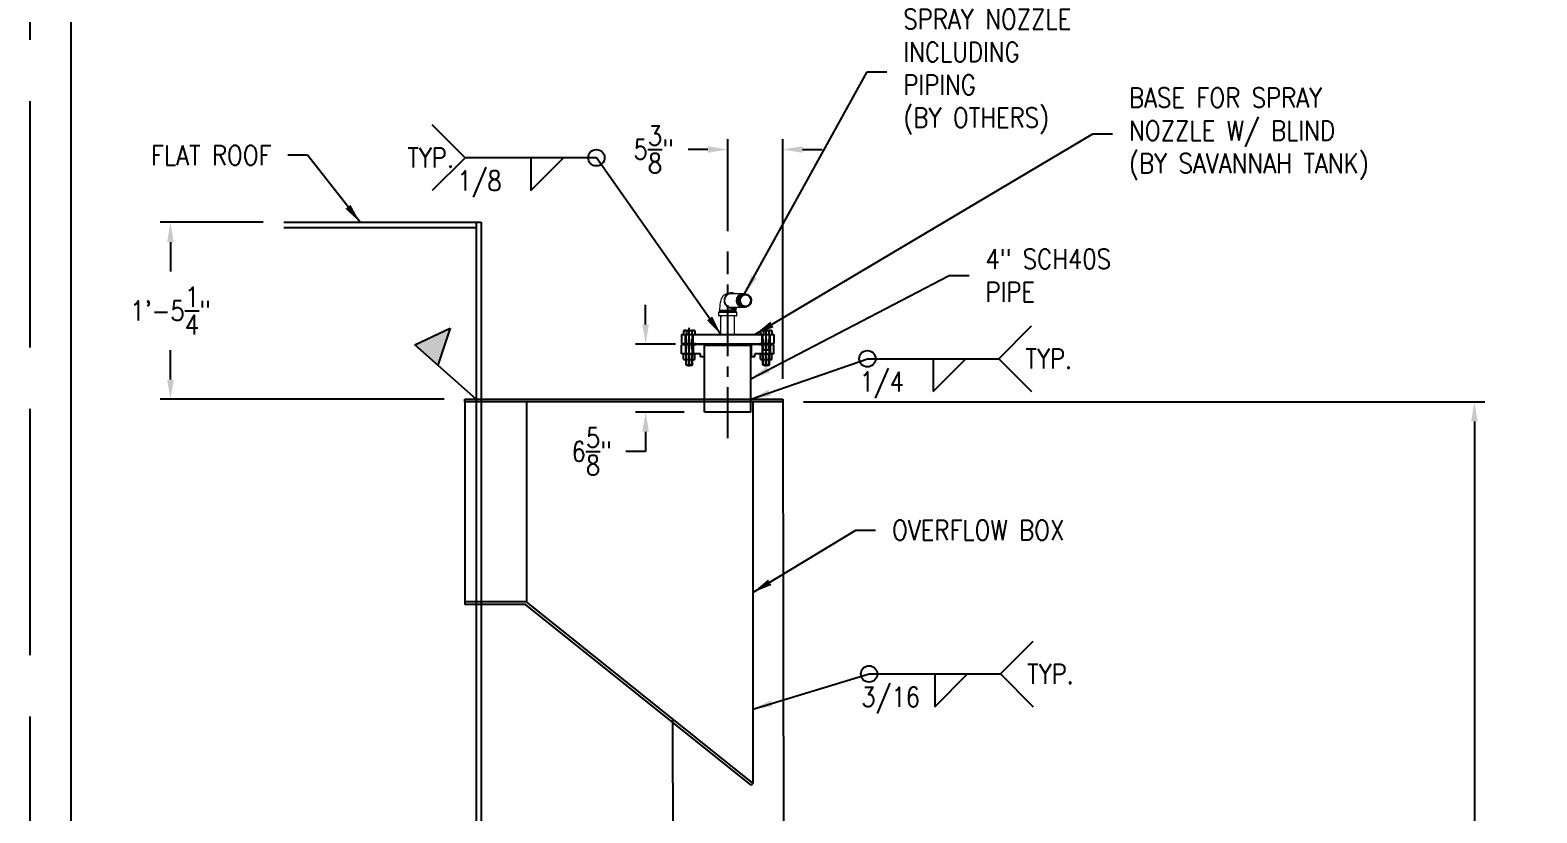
# Model space of a CAD drawing. Extents: x -36 to 1116, y 36 to 900.
# Drawn here: x -36 to 404.6, y 439.8 to 668.8 of the extents above; entities that cross this region are included whole.
import ezdxf
from ezdxf.enums import TextEntityAlignment as Align

# ---------------------------------------------------------------- set-up
doc = ezdxf.new("R2010")
doc.units = 0
doc.header["$LTSCALE"] = 12
doc.header["$MEASUREMENT"] = 0
doc.header["$PDMODE"] = 33
doc.header["$PDSIZE"] = -0.5
for name, pattern in [('AM_ISO02W050', [7.5, 6, -1.5]), ('CENTER', [2, 1.25, -0.25, 0.25, -0.25]), ('HIDDEN', [0.375, 0.25, -0.125])]:
    doc.linetypes.add(name, pattern=pattern)
doc.layers.get('0').update_dxf_attribs({"linetype": 'CONTINUOUS'})
doc.layers.get('Defpoints').update_dxf_attribs({"linetype": 'CONTINUOUS'})
for name, color, linetype in [('10 PIPE', 7, 'CONTINUOUS'), ('4 PIPE', 7, 'CONTINUOUS'), ('4-150-BLIND', 14, 'CONTINUOUS'), ('4-150-RFSO', 14, 'CONTINUOUS'), ('5-8-11NC-HHBOLT', 32, 'CONTINUOUS'), ('5-8-11NC-HHNUT', 32, 'CONTINUOUS'), ('CENTER', 6, 'CENTER'), ('COVER', 3, 'CONTINUOUS'), ('DIM', 1, 'CONTINUOUS'), ('HATCH', 11, 'CONTINUOUS'), ('SHELL', 40, 'CONTINUOUS')]:
    doc.layers.add(name, color=color, linetype=linetype)
doc.layers.add('Equipment-AM_0', color=7, linetype='CONTINUOUS', lineweight=50)
doc.styles.add('ROMANS', font='ROMANS.shx', dxfattribs={"width": 0.85, "height": 5.76})
doc.styles.get("Standard").update_dxf_attribs({"font": 'sanss___.ttf'})
doc.dimstyles.get("Standard").update_dxf_attribs({"dimtxt": 0.18, "dimasz": 0.18, "dimexe": 0.18, "dimexo": 0.0625, "dimgap": 0.09, "dimtad": 0, "dimtih": 1, "dimtoh": 1, "dimdec": 4, "dimzin": 0, "dimdsep": 46, "dimtxsty": 'Standard', "dimcen": 0.09, "dimadec": 0, "dimazin": 0, "dimtfac": 1, "dimtdec": 4, "dimtofl": 0, "dimtmove": 0, "dimatfit": 3, "dimfxl": 1, "dimtolj": 1, "dimtzin": 0, "dimarcsym": 0})

# ---------------------------------------------------------------- blocks, each defined once
blk = doc.blocks.new('*D210')
at = {"layer": 'Defpoints', "color": 0, "transparency": 16777216}
for p in [(184.1, 560.08), (184.5, 243.22), (386.34, 243.22)]:
    blk.add_point(p, dxfattribs=at)
at = {"layer": 'DIM', "color": 0, "lineweight": -2, "transparency": 16777216}
for p, q in [((190.1, 560.08), (389.34, 560.08)), ((386.34, 554.32), (386.34, 409.58)), ((386.34, 248.98), (386.34, 383.52)), ((190.5, 243.22), (389.34, 243.22))]:
    blk.add_line(p, q, dxfattribs=at)
at = {"layer": 'DIM', "color": 0, "transparency": 16777216}
for points in [[(385.38, 554.32), (387.3, 554.32), (386.34, 560.08)], [(385.38, 248.98), (387.3, 248.98), (386.34, 243.22)]]:
    blk.add_solid(points, dxfattribs=at)
at = {"layer": 'DIM', "color": 0, "transparency": 16777216, "insert": (386.34, 396.55), "char_height": 5.76, "attachment_point": 5, "style": 'ROMANS'}
blk.add_mtext('\\A1;8\'-9{\\H1x;\\S5/8;}"\\P [105 5/8]', dxfattribs=at)
blk = doc.blocks.new('*D217')
at = {"layer": 'Defpoints', "color": 0, "transparency": 16777216}
for p in [(38.15, 612.58), (5.03, 560.83), (91.1, 560.83)]:
    blk.add_point(p, dxfattribs=at)
at = {"layer": 'DIM', "color": 0, "lineweight": -2, "transparency": 16777216}
for p, q in [((32.15, 612.58), (2.03, 612.58)), ((5.03, 606.82), (5.03, 598.22)), ((5.03, 566.59), (5.03, 575.18)), ((85.1, 560.83), (2.03, 560.83))]:
    blk.add_line(p, q, dxfattribs=at)
at = {"layer": 'DIM', "color": 0, "transparency": 16777216}
for points in [[(4.07, 606.82), (5.99, 606.82), (5.03, 612.58)], [(4.07, 566.59), (5.99, 566.59), (5.03, 560.83)]]:
    blk.add_solid(points, dxfattribs=at)
at = {"layer": 'DIM', "color": 0, "transparency": 16777216, "insert": (5.03, 586.7), "char_height": 5.76, "attachment_point": 5, "style": 'ROMANS'}
blk.add_mtext('\\A1;1\'-5{\\H1x;\\S1/4;}"', dxfattribs=at)
blk = doc.blocks.new('*D265')
at = {"layer": 'Defpoints', "color": 0, "transparency": 16777216}
for p in [(158.7, 576.95), (143.99, 557.08), (161.23, 557.08)]:
    blk.add_point(p, dxfattribs=at)
at = {"layer": 'DIM', "color": 0, "lineweight": -2, "transparency": 16777216}
for p, q in [((143.99, 582.71), (143.99, 588.47)), ((152.7, 576.95), (140.99, 576.95)), ((155.23, 557.08), (140.99, 557.08)), ((143.99, 551.32), (143.99, 545.56)), ((143.99, 545.56), (138.23, 545.56))]:
    blk.add_line(p, q, dxfattribs=at)
at = {"layer": 'DIM', "color": 0, "transparency": 16777216}
for points in [[(143.03, 582.71), (144.95, 582.71), (143.99, 576.95)], [(143.03, 551.32), (144.95, 551.32), (143.99, 557.08)]]:
    blk.add_solid(points, dxfattribs=at)
at = {"layer": 'DIM', "color": 0, "transparency": 16777216, "insert": (128.18, 545.56), "char_height": 5.76, "attachment_point": 5, "style": 'ROMANS'}
blk.add_mtext('\\A1;6{\\H1x;\\S5/8;}"', dxfattribs=at)
blk = doc.blocks.new('*D266')
at = {"layer": 'Defpoints', "color": 0, "transparency": 16777216}
for p in [(167.98, 633.88), (167.98, 604.03), (184.1, 560.83)]:
    blk.add_point(p, dxfattribs=at)
at = {"layer": 'DIM', "color": 0, "lineweight": -2, "transparency": 16777216}
for p, q in [((167.98, 610.03), (167.98, 636.88)), ((184.1, 566.83), (184.1, 636.88)), ((162.22, 633.88), (156.46, 633.88)), ((189.86, 633.88), (195.62, 633.88))]:
    blk.add_line(p, q, dxfattribs=at)
at = {"layer": 'DIM', "color": 0, "transparency": 16777216}
for points in [[(162.22, 634.84), (162.22, 632.92), (167.98, 633.88)], [(189.86, 634.84), (189.86, 632.92), (184.1, 633.88)]]:
    blk.add_solid(points, dxfattribs=at)
at = {"layer": 'DIM', "color": 0, "transparency": 16777216, "insert": (146.3, 633.88), "char_height": 5.76, "attachment_point": 5, "style": 'ROMANS'}
blk.add_mtext('\\A1;5{\\H1x;\\S3/8;}"', dxfattribs=at)
blk = doc.blocks.new('A$C0E4B500F')
at = {"layer": 'HATCH'}
blk.add_hatch(color=3, dxfattribs=at).paths.add_polyline_path([(10.5, 19.5), (0, 24), (0, 15)])
at = {"layer": 'DIM'}
for p, q in [((0, 0), (0, 24)), ((0, 24), (10.5, 19.5)), ((10.5, 19.5), (0, 15))]:
    blk.add_line(p, q, dxfattribs=at)

msp = doc.modelspace()

# ---------------------------------------------------------------- linework, layer by layer
msp.add_line((-24, 72), (-24, 888))
at = {"layer": '10 PIPE'}
for p, q in [((184.10265, 560.07948), (184.49512, 243.21891)), ((151.85265, 467.33582), (152.24512, 243.21891))]:
    msp.add_line(p, q, dxfattribs=at)
at = {"layer": '4 PIPE'}
for p, q in [((161.22765, 557.07948), (161.22765, 576.57948)), ((174.72765, 576.57948), (161.22765, 576.57948)), ((174.72765, 557.07948), (174.72765, 576.57948)), ((174.72765, 557.07948), (161.22765, 557.07948))]:
    msp.add_line(p, q, dxfattribs=at)
at = {"layer": '4-150-BLIND'}
for p, q in [((154.47765, 579.76698), (181.47765, 579.76698)), ((154.47765, 579.76698), (154.47765, 577.14198)), ((155.60265, 577.14198), (155.60265, 579.76698)), ((157.85265, 577.14198), (157.85265, 579.76698)), ((178.10265, 577.14198), (178.10265, 579.76698)), ((180.35265, 577.14198), (180.35265, 579.76698)), ((181.47765, 579.76698), (181.47765, 577.14198)), ((154.47765, 577.14198), (158.6964, 577.14198)), ((158.6964, 577.14198), (158.6964, 576.95448)), ((158.6964, 576.95448), (177.2589, 576.95448)), ((177.2589, 577.14198), (181.47765, 577.14198)), ((177.2589, 577.14198), (177.2589, 576.95448))]:
    msp.add_line(p, q, dxfattribs=at)
at = {"layer": '4-150-RFSO'}
for p, q in [((154.47765, 574.14198), (154.47765, 576.76698)), ((158.6964, 576.76698), (154.47765, 576.76698)), ((160.0089, 574.14198), (154.47765, 574.14198)), ((155.60265, 576.76698), (155.60265, 574.14198)), ((157.85265, 576.76698), (157.85265, 574.14198)), ((177.2589, 576.95448), (158.6964, 576.95448)), ((158.6964, 576.76698), (158.6964, 576.95448)), ((160.0089, 573.20448), (160.0089, 574.14198)), ((161.22765, 573.20448), (160.0089, 573.20448)), ((161.12265, 576.95448), (161.12265, 573.20448)), ((175.9464, 573.20448), (174.72765, 573.20448)), ((174.83265, 576.95448), (174.83265, 573.20448)), ((181.47765, 574.14198), (175.9464, 574.14198)), ((175.9464, 573.20448), (175.9464, 574.14198)), ((177.2589, 576.76698), (177.2589, 576.95448)), ((181.47765, 576.76698), (177.2589, 576.76698)), ((178.10265, 576.76698), (178.10265, 574.14198)), ((180.35265, 576.76698), (180.35265, 574.14198)), ((181.47765, 574.14198), (181.47765, 576.76698))]:
    msp.add_line(p, q, dxfattribs=at)
at = {"layer": '5-8-11NC-HHBOLT'}
for p, q in [((155.3214, 580.97598), (155.10385, 580.85038)), ((155.10385, 580.85038), (155.10385, 579.76698)), ((155.10385, 579.76698), (158.35145, 579.76698)), ((155.3214, 580.97598), (158.1339, 580.97598)), ((155.79015, 570.92928), (155.79015, 579.76698)), ((155.91575, 580.85038), (155.91575, 579.76698)), ((157.53955, 580.85038), (157.53955, 579.76698)), ((157.66515, 570.92928), (157.66515, 579.76698)), ((158.1339, 580.97598), (158.35145, 580.85038)), ((158.35145, 580.85038), (158.35145, 579.76698)), ((177.8214, 580.97598), (177.60385, 580.85038)), ((177.60385, 580.85038), (177.60385, 579.76698)), ((177.60385, 579.76698), (180.85145, 579.76698)), ((177.8214, 580.97598), (180.6339, 580.97598)), ((178.29015, 570.92928), (178.29015, 579.76698)), ((178.41575, 580.85038), (178.41575, 579.76698)), ((180.03955, 580.85038), (180.03955, 579.76698)), ((180.16515, 570.92928), (180.16515, 579.76698)), ((180.6339, 580.97598), (180.85145, 580.85038)), ((180.85145, 580.85038), (180.85145, 579.76698)), ((178.45245, 575.26698), (180.00285, 575.26698)), ((155.79015, 570.92928), (157.66515, 570.92928)), ((155.95245, 570.76698), (155.79015, 570.92928)), ((155.95245, 570.76698), (157.50285, 570.76698)), ((157.50285, 570.76698), (157.66515, 570.92928)), ((178.29015, 570.92928), (180.16515, 570.92928)), ((178.45245, 570.76698), (178.29015, 570.92928)), ((178.45245, 570.76698), (180.00285, 570.76698)), ((180.00285, 570.76698), (180.16515, 570.92928))]:
    msp.add_line(p, q, dxfattribs=at)
at = {"layer": '5-8-11NC-HHBOLT', "linetype": 'HIDDEN'}
for p, q in [((155.95245, 570.92928), (155.95245, 579.76698)), ((157.50285, 570.92928), (157.50285, 579.76698)), ((178.45245, 570.92928), (178.45245, 579.76698)), ((180.00285, 570.92928), (180.00285, 579.76698))]:
    msp.add_line(p, q, dxfattribs=at)
at = {"layer": '5-8-11NC-HHBOLT'}
for centre, radius, start, end in [((155.5098, 580.25716), 0.71883, 55.6157525, 124.3842475), ((156.72765, 578.28908), 2.6869, 72.4120462, 107.5879538), ((157.9455, 580.25716), 0.71883, 55.6157525, 124.3842475), ((178.0098, 580.25716), 0.71883, 55.6157525, 124.3842475), ((179.22765, 578.28908), 2.6869, 72.4120462, 107.5879538), ((180.4455, 580.25716), 0.71883, 55.6157525, 124.3842475)]:
    msp.add_arc(centre, radius, start, end, dxfattribs=at)
at = {"layer": '5-8-11NC-HHNUT'}
for p, q in [((155.10385, 574.01638), (155.3214, 574.14198)), ((155.10385, 572.59058), (155.10385, 574.01638)), ((155.3214, 574.14198), (158.1339, 574.14198)), ((155.91575, 572.59058), (155.91575, 574.01638)), ((157.53955, 572.59058), (157.53955, 574.01638)), ((158.35145, 574.01638), (158.1339, 574.14198)), ((158.35145, 572.59058), (158.35145, 574.01638)), ((177.60385, 574.01638), (177.8214, 574.14198)), ((177.60385, 572.59058), (177.60385, 574.01638)), ((177.8214, 574.14198), (180.6339, 574.14198)), ((178.41575, 572.59058), (178.41575, 574.01638)), ((180.03955, 572.59058), (180.03955, 574.01638)), ((180.85145, 574.01638), (180.6339, 574.14198)), ((180.85145, 572.59058), (180.85145, 574.01638)), ((155.10385, 572.59058), (155.3214, 572.46498)), ((155.3214, 572.46498), (158.1339, 572.46498)), ((158.35145, 572.59058), (158.1339, 572.46498)), ((177.60385, 572.59058), (177.8214, 572.46498)), ((177.8214, 572.46498), (180.6339, 572.46498)), ((180.85145, 572.59058), (180.6339, 572.46498))]:
    msp.add_line(p, q, dxfattribs=at)
for centre, radius, start, end in [((155.5098, 573.42316), 0.71883, 55.6157525, 124.3842475), ((156.72765, 571.45508), 2.6869, 72.4120462, 107.5879538), ((157.9455, 573.42316), 0.71883, 55.6157525, 124.3842475), ((178.0098, 573.42316), 0.71883, 55.6157525, 124.3842475), ((179.22765, 571.45508), 2.6869, 72.4120462, 107.5879538), ((180.4455, 573.42316), 0.71883, 55.6157525, 124.3842475), ((155.5098, 573.18381), 0.71883, 235.6157525, 304.3842475), ((156.72765, 575.15188), 2.6869, 252.4120462, 287.5879538), ((157.9455, 573.18381), 0.71883, 235.6157525, 304.3842475), ((178.0098, 573.18381), 0.71883, 235.6157525, 304.3842475), ((179.22765, 575.15188), 2.6869, 252.4120462, 287.5879538), ((180.4455, 573.18381), 0.71883, 235.6157525, 304.3842475)]:
    msp.add_arc(centre, radius, start, end, dxfattribs=at)
at = {"layer": 'CENTER'}
for p, q in [((167.97765, 549.39538), (167.97765, 604.03062)), ((156.72765, 570.38752), (156.72765, 581.69355)), ((179.22765, 570.38752), (179.22765, 581.69355))]:
    msp.add_line(p, q, dxfattribs=at)
at = {"layer": 'COVER'}
for p, q in [((91.10265, 560.82948), (184.10265, 560.82948)), ((91.10265, 560.07948), (91.10265, 560.82948)), ((184.10265, 560.07948), (91.10265, 560.07948)), ((91.10265, 560.07948), (91.10265, 501.57948)), ((109.10265, 560.07948), (109.10265, 501.57948)), ((175.34621, 560.07948), (175.34621, 448.51698)), ((184.10265, 560.82948), (184.10265, 560.07948)), ((109.10265, 501.57948), (91.10265, 501.57948)), ((91.10265, 501.57948), (91.10265, 500.82948)), ((108.8393, 500.82948), (91.10265, 500.82948)), ((174.87733, 447.93162), (108.8393, 500.82948)), ((175.34621, 448.51698), (109.10265, 501.57948)), ((174.87733, 447.93162), (175.34621, 448.51698))]:
    msp.add_line(p, q, dxfattribs=at)
at = {"layer": 'Defpoints', "linetype": 'AM_ISO02W050'}
msp.add_line((-36, 36), (-36, 900), dxfattribs=at)
at = {"layer": 'DIM'}
for p, q in [((91.2017, 631.45675), (81.6017, 641.05675)), ((91.2017, 631.45675), (81.6017, 621.85675)), ((129.6017, 631.45675), (91.2017, 631.45675)), ((110.4017, 621.85675), (120.0017, 631.45675)), ((110.4017, 631.45675), (110.4017, 621.85675)), ((247.23055, 572.67919), (256.83055, 582.27919)), ((208.83055, 572.67919), (247.23055, 572.67919)), ((228.03055, 563.07919), (237.63055, 572.67919)), ((228.03055, 572.67919), (228.03055, 563.07919)), ((247.23055, 572.67919), (256.83055, 563.07919)), ((247.7334, 480.47342), (257.3334, 490.07342)), ((209.3334, 480.47342), (247.7334, 480.47342)), ((228.5334, 470.87342), (238.1334, 480.47342)), ((228.5334, 480.47342), (228.5334, 470.87342)), ((247.7334, 480.47342), (257.3334, 470.87342))]:
    msp.add_line(p, q, dxfattribs=at)
for centre in [(129.6017, 631.45675), (208.83055, 572.67919), (209.3334, 480.47342)]:
    msp.add_circle(centre, 2.4, dxfattribs=at)
at = {"layer": 'Equipment-AM_0', "lineweight": 18}
for p, q in [((172.45326, 591.66948), (168.75852, 591.66948)), ((169.1552, 591.66948), (169.04491, 591.6897)), ((172.8108, 591.63608), (172.52246, 591.65261)), ((172.69168, 591.65409), (172.68828, 591.65453)), ((172.97159, 591.59567), (172.74179, 591.62528)), ((172.75478, 591.64603), (172.74791, 591.64691)), ((172.87311, 591.62461), (172.77108, 591.64097)), ((172.81787, 591.63797), (172.81097, 591.63885)), ((173.06263, 591.59988), (172.87068, 591.62072)), ((172.88092, 591.62991), (172.87409, 591.63079)), ((172.9714, 591.59565), (172.89257, 591.60701)), ((172.96386, 591.59473), (172.91751, 591.60622)), ((172.98818, 591.5799), (172.92844, 591.59043)), ((172.94403, 591.62185), (172.93717, 591.62273)), ((173.25244, 591.57974), (172.97252, 591.59578)), ((173.00714, 591.61379), (173.00025, 591.61467)), ((173.11401, 591.5823), (173.01293, 591.60157)), ((173.07022, 591.60573), (173.06336, 591.6066)), ((173.13328, 591.59767), (173.12639, 591.59855)), ((173.19639, 591.58961), (173.18954, 591.59048)), ((173.31476, 591.56836), (173.21573, 591.58425)), ((173.2595, 591.58155), (173.25261, 591.58243)), ((173.2886, 591.57256), (173.53588, 591.51059)), ((173.32258, 591.57348), (173.31571, 591.57436)), ((165.29115, 586.23198), (165.29115, 585.28698)), ((168.63733, 586.23198), (165.29115, 586.23198)), ((165.38115, 586.32198), (168.23911, 586.32198)), ((165.60615, 586.90982), (165.60615, 586.50198)), ((165.60615, 586.90982), (168.18912, 586.90982)), ((165.60615, 586.50198), (168.18912, 586.50198)), ((168.18912, 586.50198), (168.18912, 586.90982)), ((168.18912, 586.90982), (168.28439, 586.90982)), ((168.18912, 586.50198), (168.28439, 586.50198)), ((168.22079, 586.32198), (168.2107, 586.32955)), ((168.28439, 586.90982), (168.28439, 586.50198)), ((168.30035, 586.41577), (168.45327, 587.03852)), ((168.30035, 586.41577), (168.30558, 586.41951)), ((168.56818, 587.02394), (168.4232, 586.43349)), ((170.66415, 586.23198), (168.63733, 586.23198)), ((168.75852, 587.72448), (172.45326, 587.72448)), ((168.8285, 587.01048), (169.06055, 587.01048)), ((168.82888, 586.43349), (168.97057, 587.01048)), ((168.89024, 586.43321), (169.03199, 587.01048)), ((168.91619, 586.50198), (168.90712, 586.50198)), ((168.91619, 586.53892), (168.91619, 586.50198)), ((168.91619, 586.50198), (170.34915, 586.50198)), ((168.97301, 586.32198), (168.97756, 586.32198)), ((168.97756, 586.32198), (170.57415, 586.32198)), ((169.00727, 586.90982), (170.34915, 586.90982)), ((170.34915, 586.50198), (170.34915, 586.90982)), ((170.54452, 589.57998), (170.54126, 589.67558)), ((170.66415, 585.28698), (170.66415, 586.23198)), ((171.69218, 588.50781), (171.69051, 588.50986)), ((172.57479, 587.74483), (172.8447, 587.76354)), ((172.69801, 587.74261), (172.781, 587.75684)), ((172.71884, 587.74334), (172.7257, 587.74422)), ((172.78192, 587.7514), (172.7888, 587.75228)), ((172.845, 587.75946), (172.85188, 587.76034)), ((172.85965, 587.76977), (173.03345, 587.79065)), ((172.90811, 587.76753), (172.91494, 587.7684)), ((172.97115, 587.77558), (172.97806, 587.77646)), ((173.016, 587.79071), (173.3038, 587.85106)), ((173.02425, 587.80167), (173.28634, 587.81985)), ((173.03429, 587.78365), (173.04116, 587.78452)), ((173.06707, 587.80464), (173.21372, 587.83766)), ((173.09735, 587.7917), (173.10424, 587.79258)), ((173.10683, 587.8074), (173.45336, 587.87472)), ((173.14206, 587.79928), (173.22265, 587.81311)), ((173.16047, 587.79977), (173.16729, 587.80064)), ((173.22355, 587.80783), (173.23042, 587.80871)), ((173.28663, 587.81589), (173.29352, 587.81677)), ((165.29115, 585.28698), (170.66415, 585.28698)), ((170.57415, 585.19698), (165.38115, 585.19698)), ((166.00515, 585.19698), (166.00515, 584.73198)), ((166.00515, 579.76698), (166.00515, 585.19698)), ((169.95015, 579.76698), (169.95015, 585.19698))]:
    msp.add_line(p, q, dxfattribs=at)
at = {"layer": 'Equipment-AM_0', "lineweight": 18, "flags": 128}
for points in [[(166.56917, 590.99962), (166.503, 590.91445), (166.35627, 590.68758), (166.22354, 590.4404), (166.10087, 590.16277), (165.98477, 589.83762), (165.87623, 589.45108), (165.78794, 589.04218), (165.72253, 588.64475), (165.67437, 588.25456), (165.64008, 587.86653), (165.61801, 587.47857), (165.60734, 587.09046), (165.60615, 586.90982)], [(170.1086, 591.66948), (169.94716, 591.75016), (169.6681, 591.85247), (169.37812, 591.91463), (169.08265, 591.93548), (168.78717, 591.91463), (168.4972, 591.85247), (168.21813, 591.75016), (167.95517, 591.6096), (167.71321, 591.43341), (167.49676, 591.22488), (167.30985, 590.98788), (167.15597, 590.72684), (167.03798, 590.44661), (166.95807, 590.15242), (166.91774, 589.84974), (166.91774, 589.54422), (166.95807, 589.24155), (167.03798, 588.94735), (167.15597, 588.66713), (167.30985, 588.40608), (167.49676, 588.16909), (167.71321, 587.96055), (167.95517, 587.78436), (168.21813, 587.64381), (168.4972, 587.54149), (168.78717, 587.47933), (169.08265, 587.45848), (169.08265, 587.45848)], [(169.42433, 591.66948), (169.17019, 591.70611), (168.8851, 591.70611), (168.60304, 591.66329), (168.33004, 591.57856), (168.0719, 591.45373), (167.83413, 591.29145), (167.6218, 591.0952), (167.43943, 590.86914), (167.29092, 590.6181), (167.17942, 590.34743), (167.10731, 590.06289), (167.07613, 589.77056), (167.08654, 589.47665), (167.13832, 589.18745), (167.23037, 588.9091), (167.36073, 588.64755), (167.52661, 588.40836), (167.72449, 588.19664), (167.95014, 588.01689), (168.19876, 587.87296), (168.46504, 587.7679), (168.74331, 587.70395), (169.02764, 587.68248), (169.02764, 587.68248)], [(168.75852, 591.66948), (168.74479, 591.66943), (168.52671, 591.65493)], [(172.77764, 587.75878), (172.63399, 587.73479), (172.31546, 587.73718), (171.99276, 587.79606), (171.69279, 587.90652), (171.40701, 588.07172), (171.15925, 588.27783), (170.94243, 588.53077), (170.77464, 588.80935), (170.65109, 589.12153), (170.58203, 589.44119), (170.5655, 589.77745), (170.60282, 590.10215), (170.69504, 590.42458), (170.83438, 590.71772), (171.02481, 590.98995), (171.2503, 591.21846), (171.5173, 591.40977), (171.76769, 591.53382), (172.03893, 591.62012), (172.31344, 591.66309), (172.5972, 591.66369), (172.69077, 591.64844)], [(172.74117, 591.62341), (172.53267, 591.66014), (172.11249, 591.62825), (171.70966, 591.50077), (171.34425, 591.28408), (171.03435, 590.98903), (170.79549, 590.63009), (170.63953, 590.22511), (170.57419, 589.79414), (170.60297, 589.35848), (170.72439, 588.9397), (170.93251, 588.55847), (171.21728, 588.23373), (171.55867, 587.98569)], [(170.78283, 590.48272), (170.68025, 590.16353), (170.63211, 589.83067)], [(172.78797, 587.75898), (172.62217, 587.73855), (172.29617, 587.75502), (171.98638, 587.82539), (171.68388, 587.95167), (171.41397, 588.12331), (171.16889, 588.34522), (170.96913, 588.59883), (170.80894, 588.89138), (170.7017, 589.1984), (170.6443, 589.52863), (170.64152, 589.85445), (170.69323, 590.18515), (170.79508, 590.49304), (170.94993, 590.78691), (171.14477, 591.04214), (171.38514, 591.26603), (171.65086, 591.4398), (171.94949, 591.56842), (172.25596, 591.64111), (172.579, 591.65992), (172.754, 591.63939)], [(170.94713, 590.90147), (170.77174, 590.61677), (170.64614, 590.30506)], [(172.75444, 591.63135), (172.67625, 591.64712), (172.25688, 591.63372), (171.85085, 591.52458), (171.47842, 591.32496), (171.15803, 591.04495), (170.90564, 590.69834), (170.73394, 590.30226), (170.65133, 589.87639), (170.66209, 589.44175), (170.76583, 589.01989), (170.95733, 588.63161), (171.22736, 588.29617), (171.5626, 588.03015), (171.94652, 587.84657), (172.3603, 587.75465), (172.78352, 587.75884), (172.97968, 587.80646)], [(172.85146, 587.76537), (172.60171, 587.74544), (172.28709, 587.77492), (171.97285, 587.86059), (171.68527, 587.9953), (171.41608, 588.18288), (171.18779, 588.40766), (170.99381, 588.67605), (170.85039, 588.9656), (170.75335, 589.28457), (170.71081, 589.60627), (170.7215, 589.93987), (170.7845, 590.25745), (170.90155, 590.56807), (171.06285, 590.84572), (171.27291, 591.09832), (171.51417, 591.30471), (171.79341, 591.47078), (172.08726, 591.58261), (172.40402, 591.64339), (172.71716, 591.648), (172.8169, 591.63189)], [(170.93571, 590.65137), (170.80385, 590.34552), (170.72465, 590.02064)], [(172.7475, 591.63151), (172.40109, 591.63564), (171.99265, 591.54482), (171.61391, 591.36256), (171.28372, 591.09796), (171.01841, 590.7642), (170.83135, 590.37768), (170.7318, 589.95764), (170.72469, 589.52482), (170.81066, 589.10065), (170.98537, 588.70611), (171.24028, 588.36065), (171.56299, 588.08148), (171.93749, 587.88225), (172.39777, 587.76577), (172.87168, 587.77018), (172.99764, 587.80453)], [(172.99411, 587.78607), (172.90544, 587.76721), (172.59104, 587.75569), (172.27019, 587.79973), (171.96965, 587.89565), (171.68085, 588.0462), (171.42788, 588.2388), (171.20352, 588.47894), (171.02647, 588.74654), (170.89169, 589.04923), (170.81037, 589.36168), (170.7802, 589.69282), (170.80363, 590.01492), (170.88134, 590.33716), (171.00673, 590.63259), (171.1834, 590.90961), (171.39647, 591.14503), (171.65202, 591.34557), (171.92859, 591.49442), (172.23405, 591.59581), (172.54276, 591.64127), (172.86351, 591.63205), (172.95055, 591.61409)], [(171.13756, 591.04318), (170.9368, 590.77885), (170.78283, 590.48272)], [(172.52556, 591.62084), (172.18516, 591.57575), (171.7506, 591.39681), (171.37287, 591.11156), (171.07567, 590.738), (170.87767, 590.29948), (170.79148, 589.82339), (170.82262, 589.33958), (170.96916, 588.87828), (171.22209, 588.46829), (171.56579, 588.13533), (171.97884, 587.90015), (172.43553, 587.77735), (172.90749, 587.77462), (173.01618, 587.80254)], [(171.10377, 590.80947), (170.94416, 590.51978), (170.83494, 590.20594)], [(173.02427, 587.78955), (172.8945, 587.76772), (172.57217, 587.76976), (172.26359, 587.82568), (171.95992, 587.9371), (171.68653, 588.09469), (171.43556, 588.30297), (171.22801, 588.54451), (171.05789, 588.82621), (170.93942, 589.1245), (170.86916, 589.44788), (170.85298, 589.7693), (170.89036, 590.09792), (170.97815, 590.40624), (171.1188, 590.70304), (171.30052, 590.96348), (171.52843, 591.19498), (171.78343, 591.37816), (172.07275, 591.51822), (172.37212, 591.60344), (172.69004, 591.63622), (172.99985, 591.61383), (173.04282, 591.603)], [(172.20117, 591.54458), (171.84225, 591.40303), (171.4621, 591.12474), (171.16097, 590.75721), (170.95773, 590.32355), (170.8652, 589.85085), (170.88939, 589.36867), (171.0289, 588.90721), (171.27502, 588.49527), (171.61254, 588.15859), (172.02054, 587.91828), (172.03129, 587.91522)], [(171.10619, 590.55563), (170.99053, 590.24728), (170.9277, 589.9228)], [(173.04029, 587.7915), (172.87491, 587.77093), (172.56328, 587.7863), (172.24971, 587.85713), (171.96042, 587.97749), (171.68709, 588.15083), (171.45258, 588.36266), (171.25013, 588.61903), (171.09668, 588.89848), (170.98778, 589.20899), (170.93254, 589.52458), (170.92931, 589.85425), (170.97837, 590.17041), (171.08103, 590.48207), (171.22871, 590.76314), (171.42553, 591.02164), (171.65503, 591.23592), (171.92366, 591.41208), (172.20894, 591.53536), (172.51893, 591.60928), (172.82767, 591.62763), (173.00633, 591.60689)], [(171.3403, 591.17079), (171.11631, 590.9292), (170.93571, 590.65137)], [(172.66044, 591.60289), (172.36958, 591.57318), (171.93389, 591.40877), (171.55148, 591.13741), (171.24644, 590.77603), (171.03804, 590.34728), (170.93934, 589.87803), (170.95662, 589.39761), (171.08904, 588.93607), (171.32838, 588.5223), (171.65974, 588.18209), (172.06259, 587.9367), (172.51189, 587.80154)], [(171.28589, 590.95556), (171.1003, 590.68471), (170.96237, 590.38483)], [(173.15365, 587.80127), (172.86486, 587.77789), (172.54649, 587.80734), (172.24602, 587.88886), (171.95489, 588.0248), (171.69737, 588.20378), (171.46611, 588.43093), (171.2804, 588.68723), (171.13493, 588.98002), (171.04181, 589.28477), (170.99838, 589.6102), (171.00821, 589.92906), (171.07156, 590.25045), (171.18307, 590.54747), (171.34593, 590.82859), (171.5464, 591.07026), (171.79023, 591.27937), (172.05692, 591.43842), (172.35407, 591.55193), (172.65674, 591.61038), (172.97353, 591.61542), (173.06933, 591.60007)], [(172.47226, 591.57221), (172.46158, 591.57128), (172.02548, 591.41408), (171.64096, 591.1496), (171.33216, 590.7944), (171.11861, 590.37067), (171.01381, 589.90494), (171.02432, 589.42639), (171.14964, 588.96489), (171.38216, 588.54935), (171.70737, 588.20575), (172.10504, 587.95546), (172.41962, 587.85566)], [(171.26548, 590.71676), (171.12169, 590.42298), (171.02873, 590.10791)], [(173.47243, 587.86708), (173.46748, 587.86509), (173.16464, 587.8003), (172.84655, 587.78825), (172.53983, 587.82995), (172.23564, 587.92662), (171.95943, 588.07016), (171.70325, 588.26469), (171.48853, 588.49393), (171.30907, 588.76444), (171.17988, 589.05357), (171.09722, 589.36957), (171.06799, 589.68601), (171.0913, 590.01191), (171.16516, 590.31998), (171.29166, 590.61902), (171.46016, 590.88399), (171.67543, 591.12243), (171.91941, 591.31439), (172.19902, 591.46533), (172.49081, 591.5626), (172.80307, 591.60897), (173.1096, 591.60054), (173.1329, 591.59576)], [(172.67916, 591.57786), (172.55346, 591.56886), (172.11702, 591.41896), (171.73048, 591.16136), (171.4181, 590.81233), (171.1995, 590.39368), (171.0886, 589.93158), (171.09242, 589.45497), (171.21076, 588.99367), (171.43638, 588.57647), (171.75538, 588.22953), (172.14785, 587.97448), (172.49118, 587.85994)], [(171.55389, 591.28318), (171.30905, 591.06646), (171.10377, 590.80947)], [(171.4808, 591.08834), (171.27125, 590.83877), (171.10619, 590.55563)], [(171.28174, 590.45996), (171.18219, 590.15001), (171.1355, 589.8268)], [(171.65451, 591.44648), (171.37919, 591.26794), (171.13756, 591.04318)], [(173.78756, 587.97715), (173.74999, 587.95605), (173.45877, 587.85293), (173.14607, 587.79993), (172.83801, 587.80149), (172.52576, 587.85766), (172.2354, 587.96377), (171.95861, 588.12284), (171.71853, 588.32158), (171.50824, 588.56566), (171.34532, 588.83465), (171.22507, 589.13625), (171.15755, 589.44521), (171.14075, 589.77034), (171.17608, 590.08443), (171.26447, 590.39644), (171.39853, 590.68026), (171.582, 590.94396), (171.79952, 591.16547), (172.05723, 591.35111), (172.33354, 591.48531), (172.63625, 591.57191), (172.94002, 591.60363), (173.21791, 591.5839)], [(171.43917, 590.86673), (171.26889, 590.59025), (171.14697, 590.28752)], [(172.52327, 591.52615), (172.20856, 591.42331), (171.82007, 591.1727), (171.50418, 590.82984), (171.28072, 590.41631), (171.16377, 589.95793), (171.16088, 589.48338), (171.2723, 589.02236), (171.49111, 588.60368), (171.80381, 588.25347), (172.19102, 587.99372), (172.62859, 587.84056), (172.7622, 587.82981)], [(171.28366, 589.70551), (171.28465, 589.77103), (171.31071, 590.03222), (171.46846, 590.53501), (171.6237, 590.80384), (171.82617, 591.04857), (172.05887, 591.24869), (172.3284, 591.40992), (172.61217, 591.51875), (172.91822, 591.57827), (173.22088, 591.58349), (173.52875, 591.53454), (173.816, 591.43552), (174.09078, 591.28358), (174.33001, 591.09143), (174.5405, 590.85358), (174.70454, 590.58993), (174.82677, 590.29295), (174.89688, 589.9875), (174.91684, 589.66486), (174.88489, 589.35204), (174.80008, 589.0401), (174.66942, 588.75518), (174.48916, 588.48913), (174.2743, 588.26425), (174.01868, 588.07411), (173.74362, 587.93466), (173.44123, 587.84192), (173.13676, 587.80366), (172.82149, 587.81881), (172.52174, 587.8861), (172.22894, 588.00748), (171.96752, 588.17279), (171.73002, 588.38677), (171.53625, 588.6315), (171.38066, 588.91398), (171.27622, 589.21057), (171.21993, 589.52973), (171.21644, 589.84475), (171.26566, 590.16463), (171.36337, 590.46257), (171.51239, 590.74708), (171.70014, 590.99433), (171.932, 591.21138), (172.18848, 591.38004), (172.47688, 591.50512), (172.77298, 591.57613), (173.08523, 591.5951), (173.30637, 591.56971)], [(171.43222, 590.62362), (171.30425, 590.32666), (171.22741, 590.01122)], [(172.84827, 591.56736), (172.73674, 591.56273), (172.30006, 591.42718), (171.90975, 591.18353), (171.59041, 590.84696), (171.36218, 590.43858), (171.23936, 589.98399), (171.22977, 589.5116), (171.33424, 589.05096), (171.54628, 588.63091), (171.85271, 588.27762), (172.23455, 588.0132), (172.66809, 587.85424), (173.12629, 587.81054), (173.58068, 587.88477), (173.79251, 587.97884)], [(171.68711, 591.20664), (171.45583, 590.98057), (171.26548, 590.71676)], [(171.62609, 591.0042), (171.43119, 590.74752), (171.28174, 590.45996)], [(171.77679, 591.37938), (171.51364, 591.18942), (171.28589, 590.95556)], [(174.87305, 589.40351), (174.90986, 589.6322), (174.87052, 590.10172), (174.71966, 590.54576), (174.46683, 590.93661), (174.12799, 591.24975), (173.72459, 591.46568), (173.28204, 591.571), (172.82814, 591.55907), (172.39148, 591.43063), (171.99951, 591.19388), (171.67684, 590.86363), (171.44935, 590.47333), (171.31983, 590.03745), (171.2959, 589.5817), (171.2959, 589.5817)], [(171.59741, 590.77699), (171.44251, 590.49576), (171.33654, 590.19108)], [(171.82493, 591.12795), (171.60751, 590.89337), (171.43222, 590.62362)], [(171.90335, 591.30942), (171.65277, 591.10884), (171.43917, 590.86673)], [(171.97111, 588.49926), (171.72956, 588.80806), (171.59989, 589.06586), (171.51365, 589.34217), (171.47375, 589.62945), (171.48058, 589.91939), (171.53484, 590.20538), (171.63431, 590.47795), (171.77754, 590.73056), (171.95938, 590.95498), (172.17636, 591.14551), (172.42095, 591.29609), (172.68801, 591.40248), (172.96847, 591.46153), (173.25606, 591.47095), (173.54118, 591.43086), (173.81714, 591.34123), (174.07486, 591.20544), (174.30798, 591.02575), (174.50897, 590.80847), (174.67252, 590.55794), (174.79351, 590.2827), (174.86829, 589.98868), (174.89475, 589.68576), (174.8713, 589.3808), (174.79914, 589.08389), (174.67898, 588.8021), (174.51515, 588.54458), (174.31061, 588.31782), (174.07243, 588.12901), (173.8055, 587.98329), (173.51881, 587.88508), (173.21866, 587.83759), (172.91502, 587.84193), (172.6149, 587.899), (172.3281, 588.00646), (172.08058, 588.14945), (171.8573, 588.32985), (171.69218, 588.50781)], [(172.00739, 591.4586), (171.72862, 591.29701), (171.4808, 591.08834)], [(172.03428, 591.23687), (171.79664, 591.02648), (171.59741, 590.77699)], [(174.70049, 590.05858), (174.62455, 590.30575), (174.51116, 590.53715), (174.36326, 590.7468), (174.18467, 590.92926), (173.98002, 591.0798), (173.75462, 591.19452), (173.51429, 591.27047), (173.26526, 591.30565), (173.01399, 591.29918), (172.76698, 591.25121), (172.53063, 591.16298), (172.31105, 591.03679), (172.11395, 590.8759), (171.94441, 590.68447), (171.80684, 590.46747), (171.70479, 590.23051), (171.64091, 589.97973), (171.61685, 589.72164), (171.63324, 589.4629), (171.68965, 589.21022), (171.78463, 588.97016), (171.9157, 588.74891), (172.07947, 588.55222), (172.27172, 588.38518), (172.48744, 588.25212), (172.72107, 588.15648), (172.96654, 588.10073), (173.2175, 588.08633), (173.46746, 588.11364), (173.70992, 588.18196), (173.93863, 588.28951), (174.14765, 588.43352), (174.33156, 588.61026), (174.48562, 588.81514), (174.60582, 589.04286), (174.68905, 589.28751), (174.73316, 589.54278), (174.73701, 589.80204), (174.70049, 590.05858)], [(172.12796, 591.39583), (171.86067, 591.22245), (171.62609, 591.0042)], [(174.66491, 590.05012), (174.5883, 590.29769), (174.47322, 590.52887), (174.32283, 590.73736), (174.14123, 590.91747), (173.93336, 591.06429), (173.70491, 591.17381), (173.46209, 591.24305), (173.21154, 591.27011), (172.96009, 591.25427), (172.71459, 591.19594), (172.48175, 591.09673), (172.26792, 590.95934), (172.07892, 590.78751), (171.91992, 590.58594), (171.79525, 590.36011), (171.70831, 590.1162), (171.66147, 589.86086), (171.65602, 589.60104), (171.69209, 589.34384), (171.76871, 589.09627), (171.88378, 588.86509), (172.03417, 588.65661), (172.21578, 588.4765), (172.42364, 588.32968), (172.6521, 588.22015), (172.89491, 588.15092), (173.14546, 588.12385), (173.39691, 588.1397), (173.64241, 588.19802), (173.87525, 588.29723), (174.08908, 588.43463), (174.27808, 588.60645), (174.43708, 588.80803), (174.56175, 589.03385), (174.64869, 589.27776), (174.69553, 589.53311), (174.70099, 589.79292), (174.66491, 590.05012)], [(172.244, 591.52021), (171.95245, 591.38831), (171.68711, 591.20664)], [(172.37734, 591.60665), (172.06756, 591.51984), (171.77679, 591.37938)], [(172.35931, 591.46517), (172.07803, 591.32044), (171.82493, 591.12795)], [(172.48489, 591.56376), (172.18349, 591.46257), (171.90335, 591.30942)], [(172.62406, 591.62302), (172.30884, 591.56835), (172.00739, 591.4586)], [(172.59572, 591.51691), (172.30329, 591.40198), (172.03428, 591.23687)], [(172.72832, 591.58898), (172.42006, 591.51922), (172.12796, 591.39583)], [(172.87068, 591.62072), (172.55313, 591.59845), (172.244, 591.52021)], [(172.97252, 591.59578), (172.66045, 591.55786), (172.35931, 591.46517)], [(172.93671, 591.61737), (172.69696, 591.63725), (172.37734, 591.60665)], [(173.11545, 591.59992), (172.79864, 591.61), (172.48489, 591.56376)], [(173.21573, 591.58425), (172.9029, 591.57827), (172.59572, 591.51691)], [(172.9995, 591.61058), (172.9437, 591.62099), (172.62406, 591.62302)], [(173.18861, 591.58355), (173.04362, 591.60304), (172.72832, 591.58898)], [(173.1458, 591.58291), (173.10246, 591.59185), (172.7988, 591.57467)], [(173.37441, 591.50955), (173.28971, 591.54708), (173.07398, 591.58154)], [(168.4232, 586.43349), (168.77292, 586.43524), (168.82888, 586.43349)], [(168.82602, 586.30092), (168.77155, 586.30179), (168.42899, 586.30092)], [(168.49125, 587.74385), (168.63263, 587.72876), (168.75852, 587.72448)], [(168.97756, 586.32198), (168.97606, 586.32189), (168.9597, 586.31783), (168.92689, 586.3098), (168.88026, 586.30288), (168.82602, 586.30092)], [(168.88849, 587.68695), (169.04285, 587.70395), (169.1552, 587.72448)], [(168.89022, 586.43321), (168.89023, 586.43319), (168.88966, 586.43116)], [(168.95764, 586.32955), (168.94135, 586.33184), (168.93061, 586.33521)], [(169.02764, 587.68248), (169.31198, 587.70395), (169.42433, 587.72448)], [(170.64614, 590.30506), (170.57409, 589.97552), (170.55774, 589.63785)], [(170.55774, 589.63785), (170.59762, 589.302), (170.69258, 588.97785)], [(170.63211, 589.83067), (170.63987, 589.49395), (170.70333, 589.16329)], [(170.69258, 588.97785), (170.83988, 588.67495), (171.0352, 588.40221)], [(170.72465, 590.02064), (170.70049, 589.6863), (170.73212, 589.35236)], [(170.70333, 589.16329), (170.82067, 588.84841), (170.98848, 588.55859)], [(170.73212, 589.35236), (170.81864, 589.02863), (170.95755, 588.72466)], [(170.83494, 590.20594), (170.77938, 589.87718), (170.77914, 589.5432)], [(170.77914, 589.5432), (170.83427, 589.21382), (170.9432, 588.89873)], [(170.96237, 590.38483), (170.87621, 590.06477), (170.84439, 589.73396)], [(170.84439, 589.73396), (170.86788, 589.40213), (170.94604, 589.07907)], [(170.9277, 589.9228), (170.9196, 589.59174), (170.96651, 589.26386)], [(170.9432, 588.89873), (171.10275, 588.60723), (171.30826, 588.34787)], [(170.94604, 589.07907), (171.0766, 588.77426), (171.25576, 588.4967)], [(170.95755, 588.72466), (171.14479, 588.44938), (171.3749, 588.2109)], [(170.96651, 589.26386), (171.06708, 588.94881), (171.21839, 588.65586)], [(170.98848, 588.55859), (171.20185, 588.30235), (171.45454, 588.08723)], [(171.02873, 590.10791), (170.9894, 589.7808), (171.00488, 589.45131)], [(171.00488, 589.45131), (171.07476, 589.12912), (171.19701, 588.82372)], [(171.0352, 588.40221), (171.27286, 588.16765), (171.54588, 587.97816)], [(171.14697, 590.28752), (171.07706, 589.96749), (171.06124, 589.63956)], [(171.06124, 589.63956), (171.10002, 589.3134), (171.1923, 588.9986)], [(171.1355, 589.8268), (171.14309, 589.49983), (171.20477, 589.17875)], [(171.1923, 588.9986), (171.3354, 588.70445), (171.52514, 588.43958)], [(171.19701, 588.82372), (171.36808, 588.54411), (171.58298, 588.2985)], [(171.22741, 590.01122), (171.20401, 589.68661), (171.23478, 589.36238)], [(171.20477, 589.17875), (171.31877, 588.873), (171.48177, 588.59158)], [(171.21839, 588.65586), (171.41603, 588.39362), (171.65421, 588.16982)], [(171.23478, 589.36238), (171.31884, 589.04808), (171.45376, 588.75295)], [(171.25576, 588.4967), (171.47828, 588.25453), (171.73765, 588.05489)], [(171.33654, 590.19108), (171.28266, 589.87192), (171.28248, 589.54769)], [(171.28248, 589.54769), (171.33607, 589.22793), (171.44187, 588.92206)], [(171.28366, 589.70551), (171.28912, 589.64024), (171.2959, 589.5817)], [(171.30826, 588.34787), (171.55373, 588.12829), (171.83197, 587.95494)], [(171.3749, 588.2109), (171.64114, 588.01622), (171.93572, 587.87107)], [(171.44187, 588.92206), (171.45762, 588.88741), (171.69051, 588.50986)], [(171.45376, 588.75295), (171.63561, 588.48569), (171.85908, 588.25415)], [(171.45454, 588.08723), (171.73915, 587.91955), (172.04736, 587.80423)], [(171.48177, 588.59158), (171.68901, 588.34277), (171.93443, 588.13389)], [(171.52514, 588.43958), (171.75599, 588.21179), (172.02119, 588.02778)], [(171.54588, 587.97816), (171.84628, 587.83933), (172.16526, 587.75521)], [(171.58298, 588.2985), (171.83541, 588.09413), (172.11799, 587.93699)], [(171.65421, 588.16982), (171.92597, 587.99104), (172.22336, 587.86251)], [(171.73765, 588.05489), (172.02628, 587.90364), (172.33572, 587.80522)], [(171.83197, 587.95494), (172.13483, 587.83293), (172.45344, 587.76582)], [(171.85908, 588.25415), (172.11762, 588.06515), (172.40368, 587.92423)], [(171.93443, 588.13389), (172.21085, 587.97108), (172.51017, 587.85911)], [(171.93572, 587.87107), (172.25, 587.77972), (172.57479, 587.74483)], [(172.02119, 588.02778), (172.31312, 587.89291), (172.62278, 587.81128)], [(172.04736, 587.80423), (172.37025, 587.74466), (172.69801, 587.74261)], [(172.11799, 587.93699), (172.42244, 587.8317), (172.73985, 587.78136)], [(172.3533, 587.72718), (172.23257, 587.73766), (172.13377, 587.75221)], [(172.16526, 587.75521), (172.49346, 587.72829), (172.71823, 587.74957)], [(172.22336, 587.86251), (172.53765, 587.78803), (172.85965, 587.76977)], [(172.33572, 587.80522), (172.65697, 587.76252), (172.98043, 587.77679)], [(172.52064, 587.72571), (172.51381, 587.72547), (172.39571, 587.72538)], [(172.40368, 587.92423), (172.70886, 587.83554), (173.02425, 587.80167)], [(172.45344, 587.76582), (172.77847, 587.75558), (172.90712, 587.77433)], [(172.51017, 587.85911), (172.82364, 587.80128), (173.14206, 587.79928)], [(172.62278, 587.81128), (172.94158, 587.78514), (173.15988, 587.80582)], [(172.84208, 587.7657), (172.79373, 587.756), (172.6495, 587.7349)], [(173.11399, 587.8079), (173.54456, 587.88485), (173.62031, 587.91985)]]:
    msp.add_lwpolyline(points, dxfattribs=at)
at = {"layer": 'Equipment-AM_0', "lineweight": 18}
for centre, radius, start, end in [((172.49167, 589.73078), 1.9454, 103.9062282, 168.5918488), ((172.47074, 589.78204), 1.89063, 103.663978, 143.6944838), ((172.58537, 589.80712), 1.84656, 91.9521723, 132.3968336), ((172.64608, 589.81692), 1.82833, 86.0795583, 126.6817499), ((172.48207, 589.95304), 1.7074, 81.0751649, 118.9922985), ((172.45324, 589.81434), 1.85514, 82.721159, 103.3742829), ((165.38115, 586.23198), 0.09, 90, 180), ((165.42615, 586.50198), 0.18, 270, 0), ((168.68141, 586.47601), 0.49297, 176.9796489, 197.2830902), ((169.84156, 586.91443), 1.65245, 173.8912869, 180.1599251), ((168.20605, 586.4241), 0.09466, 272.8101226, 354.9520483), ((168.21798, 586.41005), 0.08811, 271.8310384, 6.1656471), ((168.23251, 586.40952), 0.08779, 274.3117732, 14.2643278), ((170.04528, 601.73428), 15.51777, 263.315987, 264.0213559), ((168.45852, 586.48962), 0.17456, 175.9392769, 205.0297498), ((169.59165, 586.91409), 1.30727, 173.2478853, 180.187284), ((168.33975, 587.82007), 1.38909, 269.0863391, 273.4442181), ((168.76752, 586.38211), 0.34814, 171.5130854, 193.4867857), ((169.08357, 586.36166), 0.26462, 164.2508985, 193.2712717), ((168.85828, 586.14773), 0.28727, 83.6158794, 95.8737549), ((168.97759, 586.41197), 0.08999, 167.6924008, 269.9852384), ((169.19814, 586.47856), 0.28292, 175.2514577, 211.7823347), ((169.054, 589.57273), 2.56225, 270.1463709, 313.8351125), ((169.08083, 589.57704), 2.11856, 270.049161, 299.0209444), ((169.07664, 589.575), 2.47453, 270.1391937, 311.5974457), ((177.60482, 586.93989), 7.25573, 176.4816528, 180.237456), ((170.52915, 586.50198), 0.18, 180, 270), ((170.57415, 586.23198), 0.09, 0, 90), ((172.51632, 589.67375), 1.97052, 200.9985642, 229.8552037), ((173.20953, 589.69379), 1.92591, 179.6513973, 217.9331546), ((173.07826, 589.77755), 1.7931, 186.2707945, 273.2078535), ((172.46703, 589.61798), 1.89605, 231.8799329, 247.2658385), ((173.12406, 589.52867), 1.54237, 218.1946692, 272.0265547), ((173.15891, 589.6207), 1.63356, 223.3539836, 270.6905787), ((165.38115, 585.28698), 0.09, 180, 270), ((170.57415, 585.28698), 0.09, 270, 0)]:
    msp.add_arc(centre, radius, start, end, dxfattribs=at)
msp.add_ellipse((168.38666, 586.41198), major_axis=(0.09687, 0.04113), ratio=0.501269993, start_param=2.132768599, end_param=2.320240635, dxfattribs=at)
msp.add_spline([(166.56917, 590.99962), (166.74139, 591.16115), (166.80567, 591.22045), (166.88946, 591.29328), (166.99849, 591.38351), (167.12402, 591.45546), (167.24076, 591.51198), (167.42864, 591.60092), (167.61156, 591.6701), (167.76483, 591.71951), (168.07631, 591.82328), (168.46916, 591.90206), (168.58588, 591.91373), (168.79077, 591.92948), (168.91734, 591.93712), (169.08265, 591.93548)], degree=3, dxfattribs=at)
at = {"layer": 'SHELL'}
for p, q in [((38.14983, 612.57948), (95.88144, 612.57948)), ((94.38144, 612.57948), (94.38144, 182.07948)), ((95.88144, 612.57948), (95.88144, 182.07948)), ((38.14983, 611.07948), (94.38144, 611.07948))]:
    msp.add_line(p, q, dxfattribs=at)

# ---------------------------------------------------------------- block references
at = {"rotation": 48.31329532466022}
msp.add_blockref('A$C0E4B500F', (94.38144, 560.82948), dxfattribs=at)

# ---------------------------------------------------------------- texts
at = {"layer": 'DIM', "style": 'ROMANS', "width": 0.85}
for p in [(81.12317, 631.45675), (261.87689, 572.67919), (262.37974, 480.47342)]:
    msp.add_text('TYP.', height=5.76, dxfattribs=at).set_placement(p, align=Align.MIDDLE_CENTER)
for s, p in [('1/8', (88.8977, 621.85675)), ('1/4', (206.52655, 563.07919)), ('3/16', (207.0294, 470.87342))]:
    msp.add_text(s, height=5.76, dxfattribs=at).set_placement(p)
at = {"layer": 'DIM', "insert": (219.34529, 656.64087), "char_height": 5.76, "width": 54.5554286, "attachment_point": 4, "style": 'ROMANS'}
msp.add_mtext('SPRAY NOZZLE\\PINCLUDING PIPING\\P(BY OTHERS)', dxfattribs=at)
at = {"layer": 'DIM', "char_height": 5.76, "style": 'ROMANS'}
for s, insert, attachment_point in [('BASE FOR SPRAY\\PNOZZLE W/ BLIND\\P(BY SAVANNAH TANK)', (285.32856, 638.45545), 4), ('FLAT ROOF', (34.58389, 632.18774), 6), ('4" SCH40S\\PPIPE', (243.34602, 597.04142), 4), ('OVERFLOW BOX', (216.04766, 522.53251), 4)]:
    msp.add_mtext(s, dxfattribs=dict(at, insert=insert, attachment_point=attachment_point))

# ---------------------------------------------------------------- dimensions: what is measured, and where the dimension line sits
at = {"layer": 'DIM'}
dim = msp.add_linear_dim(base=(167.97765, 633.8765), p1=(184.10265, 560.82948), p2=(167.97765, 604.03062), dimstyle='Standard', override={"dimscale": 48, "dimtxt": 5.76, "dimasz": 0.12, "dimexe": 0.0625, "dimexo": 0.125, "dimgap": 0.1, "dimlfac": 0.333333, "dimzin": 3, "dimlunit": 4, "dimpost": '\\X', "dimtxsty": 'ROMANS', "dimcen": 0}, dxfattribs=at)
dim.commit()
dim.dimension.update_dxf_attribs({"geometry": '*D266', "text_midpoint": (146.29537, 633.8765)})
for base, p1, p2, picture, middle in [((5.03344, 560.82948), (38.14983, 612.57948), (91.10265, 560.82948), '*D217', (5.03344, 586.70448)), ((143.98502, 557.07948), (158.6964, 576.95448), (161.22765, 557.07948), '*D265', (128.1793, 545.55948))]:
    dim = msp.add_linear_dim(base=base, p1=p1, p2=p2, angle=90, dimstyle='Standard', override={"dimscale": 48, "dimtxt": 5.76, "dimasz": 0.12, "dimexe": 0.0625, "dimexo": 0.125, "dimgap": 0.1, "dimlfac": 0.333333, "dimzin": 3, "dimlunit": 4, "dimpost": '\\X', "dimtxsty": 'ROMANS', "dimcen": 0}, dxfattribs=at)
    dim.commit()
    dim.dimension.update_dxf_attribs({"geometry": picture, "text_midpoint": middle})
dim = msp.add_linear_dim(base=(386.34016, 243.21891), p1=(184.10265, 560.07948), p2=(184.49512, 243.21891), angle=90, dimstyle='Standard', override={"dimscale": 48, "dimtxt": 5.76, "dimasz": 0.12, "dimexe": 0.0625, "dimexo": 0.125, "dimgap": 0.02, "dimlfac": 0.333333, "dimzin": 3, "dimlunit": 4, "dimpost": '\\X', "dimtxsty": 'ROMANS', "dimcen": 0}, dxfattribs=at)
dim.commit()
dim.dimension.update_dxf_attribs({"geometry": '*D210', "text_midpoint": (386.34016, 396.55065), "dimtype": 160})

# ---------------------------------------------------------------- leaders
at = {"layer": 'DIM', "annotation_type": 0, "has_hookline": 1}
for points, override, hookline_direction, text_width in [([(172.92872, 591.63028), (208.78529, 656.64087), (214.54529, 656.64087)], {"dimscale": 48, "dimtxt": 5.76, "dimasz": 0.12, "dimexe": 0.0625, "dimexo": 0.125, "dimgap": 0.1, "dimlfac": 0.333333, "dimzin": 3, "dimlunit": 4, "dimpost": '\\X', "dimtxsty": 'ROMANS', "dimcen": 0}, 0, 54.55543), ([(175.94978, 579.76698), (274.76856, 638.45545), (280.52856, 638.45545)], {"dimscale": 48, "dimtxt": 5.76, "dimasz": 0.12, "dimexe": 0.0625, "dimexo": 0.125, "dimgap": 0.1, "dimlfac": 0.333333, "dimzin": 3, "dimlunit": 4, "dimpost": '\\X', "dimtxsty": 'ROMANS', "dimcen": 0}, 0, 78.336), ([(60.49214, 612.57948), (45.14389, 632.18774), (39.38389, 632.18774)], {"dimscale": 48, "dimtxt": 5.76, "dimasz": 0.12, "dimexe": 0.0625, "dimexo": 0.125, "dimgap": 0.1, "dimlfac": 0.333333, "dimzin": 3, "dimlunit": 4, "dimpost": '\\X', "dimtxsty": 'ROMANS', "dimcen": 0}, 1, 39.168), ([(174.72765, 566.82948), (232.78602, 597.04142), (238.54602, 597.04142)], {"dimscale": 48, "dimtxt": 5.76, "dimasz": 0.12, "dimexe": 0.0625, "dimexo": 0.125, "dimgap": 0.1, "dimlfac": 0.083333, "dimzin": 3, "dimlunit": 4, "dimpost": '\\X', "dimtxsty": 'ROMANS', "dimcen": 0}, 0, 40.10057), ([(175.34621, 504.29823), (205.48766, 522.53251), (211.24766, 522.53251)], {"dimscale": 48, "dimtxt": 5.76, "dimasz": 0.12, "dimexe": 0.0625, "dimexo": 0.125, "dimgap": 0.1, "dimlfac": 0.333333, "dimzin": 3, "dimlunit": 4, "dimpost": '\\X', "dimtxsty": 'ROMANS', "dimcen": 0}, 0, 55.72114)]:
    msp.add_leader(points, dimstyle='Standard', override=override, dxfattribs=dict(at, hookline_direction=hookline_direction, text_width=text_width))
at = {"layer": 'DIM'}
for points in [[(166.00515, 579.76698), (129.6017, 631.45675)], [(174.72765, 560.82948), (208.83055, 572.67919)], [(175.34621, 470.19725), (209.3334, 480.47342)]]:
    msp.add_leader(points, dimstyle='Standard', override={"dimscale": 48, "dimtxt": 5.76, "dimasz": 0.12, "dimexe": 0.0625, "dimexo": 0.125, "dimgap": 0.1, "dimlfac": 0.333333, "dimzin": 3, "dimlunit": 4, "dimpost": '\\X', "dimtxsty": 'ROMANS', "dimcen": 0}, dxfattribs=at)

doc.saveas('drawing.dxf')
